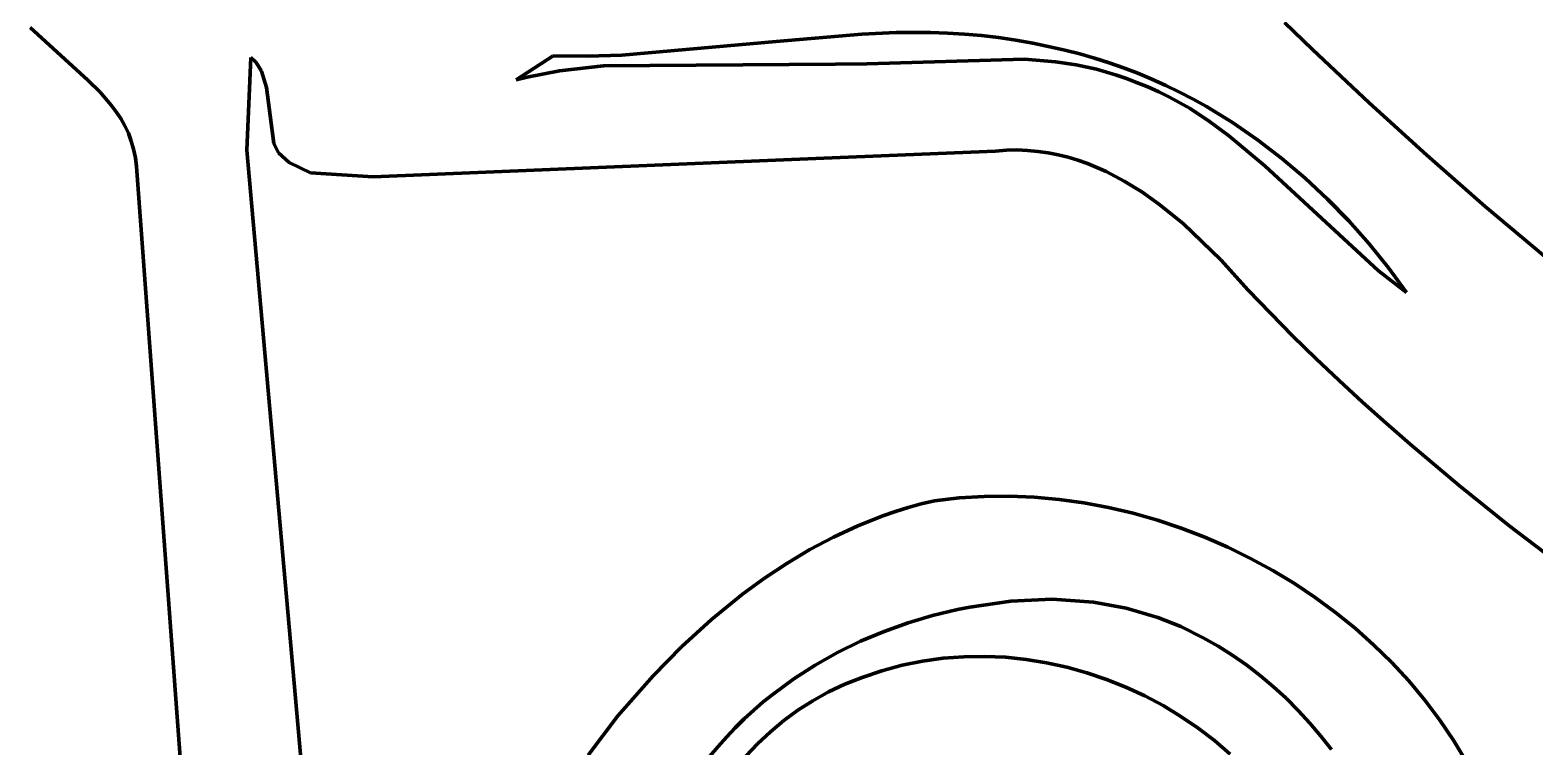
# Model space of a CAD drawing. Header units: millimetres. Extents: x 0 to 14, y 0 to 17.6.
# Drawn here: x 9.274 to 10.448, y 13.577 to 14.136 of the extents above; entities that cross this region are included whole.
import ezdxf

# ---------------------------------------------------------------- set-up
doc = ezdxf.new("R2010")
doc.units = ezdxf.units.MM
doc.layers.add('color#010506ff', color=7, linetype='CONTINUOUS', lineweight=100)
doc.layers.add('color#ffffffff', color=7, linetype='CONTINUOUS', lineweight=100)

msp = doc.modelspace()

# ---------------------------------------------------------------- linework, layer by layer
at = {"layer": 'color#010506ff'}
for p, q in [((9.3193, 14.0969), (9.2741, 14.1379)), ((9.9497, 14.134), (9.923, 14.1329)), ((9.9764, 14.1341), (9.9497, 14.134)), ((9.9897, 14.1336), (9.9764, 14.1341)), ((10.0031, 14.1329), (9.9897, 14.1336)), ((10.2526, 14.142), (10.2744, 14.1208)), ((9.8562, 14.1271), (9.7358, 14.1163)), ((9.923, 14.1329), (9.8562, 14.1271)), ((10.0164, 14.1317), (10.0031, 14.1329)), ((10.0297, 14.1302), (10.0164, 14.1317)), ((10.043, 14.1282), (10.0297, 14.1302)), ((10.0563, 14.1258), (10.043, 14.1282)), ((10.0696, 14.1228), (10.0563, 14.1258)), ((10.0813, 14.1203), (10.0696, 14.1228)), ((9.4464, 14.1147), (9.4431, 14.0422)), ((9.4504, 14.1106), (9.4464, 14.1147)), ((9.4547, 14.1038), (9.4504, 14.1106)), ((9.6823, 14.1159), (9.6533, 14.0972)), ((9.709, 14.1155), (9.6823, 14.1159)), ((9.7358, 14.1163), (9.709, 14.1155)), ((9.9269, 14.1096), (10.0498, 14.1133)), ((10.0498, 14.1133), (10.074, 14.1113)), ((10.074, 14.1113), (10.0901, 14.1089)), ((10.093, 14.1174), (10.0813, 14.1203)), ((10.1045, 14.1141), (10.093, 14.1174)), ((10.1159, 14.1105), (10.1045, 14.1141)), ((10.1271, 14.1066), (10.1159, 14.1105)), ((10.2744, 14.1208), (10.3186, 14.0791)), ((9.4586, 14.0912), (9.4547, 14.1038)), ((9.6533, 14.0972), (9.6618, 14.0993)), ((9.6618, 14.0993), (9.6872, 14.1041)), ((9.6872, 14.1041), (9.7214, 14.108)), ((9.7214, 14.108), (9.9025, 14.1094)), ((9.9025, 14.1094), (9.9269, 14.1096)), ((10.0901, 14.1089), (10.106, 14.1055)), ((10.106, 14.1055), (10.1217, 14.1009)), ((10.1217, 14.1009), (10.1295, 14.0982)), ((10.1382, 14.1023), (10.1271, 14.1066)), ((10.1492, 14.0977), (10.1382, 14.1023)), ((9.3288, 14.0875), (9.3193, 14.0969)), ((9.3374, 14.0775), (9.3288, 14.0875)), ((9.4643, 14.0475), (9.4586, 14.0912)), ((10.1295, 14.0982), (10.1373, 14.0951)), ((10.1373, 14.0951), (10.146, 14.0916)), ((10.146, 14.0916), (10.1546, 14.0878)), ((10.16, 14.0928), (10.1492, 14.0977)), ((10.1546, 14.0878), (10.1629, 14.0837)), ((10.1707, 14.0876), (10.16, 14.0928)), ((10.1813, 14.0821), (10.1707, 14.0876)), ((9.3412, 14.0723), (9.3374, 14.0775)), ((10.1629, 14.0837), (10.171, 14.0793)), ((10.171, 14.0793), (10.179, 14.0747)), ((10.1917, 14.0763), (10.1813, 14.0821)), ((10.2019, 14.0702), (10.1917, 14.0763)), ((10.3186, 14.0791), (10.3636, 14.0383)), ((9.3448, 14.0669), (9.3412, 14.0723)), ((9.348, 14.0613), (9.3448, 14.0669)), ((10.179, 14.0747), (10.1943, 14.0646)), ((10.1943, 14.0646), (10.2091, 14.0537)), ((10.212, 14.0638), (10.2019, 14.0702)), ((10.2316, 14.0503), (10.212, 14.0638)), ((9.3508, 14.0555), (9.348, 14.0613)), ((9.3531, 14.0494), (9.3508, 14.0555)), ((10.2091, 14.0537), (10.2373, 14.03)), ((9.3549, 14.0431), (9.3531, 14.0494)), ((9.3563, 14.0364), (9.3549, 14.0431)), ((9.4431, 14.0422), (9.4876, 13.5414)), ((9.4679, 14.0401), (9.4643, 14.0475)), ((9.4762, 14.0327), (9.4679, 14.0401)), ((10.0273, 14.0416), (9.8933, 14.036)), ((10.0357, 14.0422), (10.0273, 14.0416)), ((10.044, 14.0424), (10.0357, 14.0422)), ((10.0522, 14.0421), (10.044, 14.0424)), ((10.0603, 14.0413), (10.0522, 14.0421)), ((10.0682, 14.0402), (10.0603, 14.0413)), ((10.0761, 14.0386), (10.0682, 14.0402)), ((10.2505, 14.0358), (10.2316, 14.0503)), ((9.3571, 14.0294), (9.3563, 14.0364)), ((9.3964, 13.4977), (9.3571, 14.0294)), ((9.493, 14.0246), (9.4762, 14.0327)), ((9.8933, 14.036), (9.5418, 14.0215)), ((10.0838, 14.0367), (10.0761, 14.0386)), ((10.0914, 14.0344), (10.0838, 14.0367)), ((10.0989, 14.0318), (10.0914, 14.0344)), ((10.1062, 14.0288), (10.0989, 14.0318)), ((10.1135, 14.0255), (10.1062, 14.0288)), ((10.2373, 14.03), (10.3259, 13.9482)), ((10.2687, 14.0204), (10.2505, 14.0358)), ((10.3636, 14.0383), (10.4093, 13.9984)), ((9.5418, 14.0215), (9.493, 14.0246)), ((10.1276, 14.0181), (10.1135, 14.0255)), ((10.1413, 14.0097), (10.1276, 14.0181)), ((10.2862, 14.0041), (10.2687, 14.0204)), ((10.1545, 14.0004), (10.1413, 14.0097)), ((10.1735, 13.985), (10.1545, 14.0004)), ((10.3028, 13.987), (10.2862, 14.0041)), ((10.4093, 13.9984), (10.4557, 13.9592)), ((10.2029, 13.9568), (10.1735, 13.985)), ((10.3187, 13.9691), (10.3028, 13.987)), ((10.3337, 13.9505), (10.3187, 13.9691)), ((10.2244, 13.9331), (10.2029, 13.9568)), ((10.3259, 13.9482), (10.3478, 13.9313)), ((10.3478, 13.9313), (10.3337, 13.9505)), ((10.2417, 13.915), (10.2244, 13.9331)), ((10.2593, 13.8972), (10.2417, 13.915)), ((10.2771, 13.8798), (10.2593, 13.8972)), ((10.2952, 13.8626), (10.2771, 13.8798)), ((10.3135, 13.8457), (10.2952, 13.8626)), ((10.332, 13.8291), (10.3135, 13.8457)), ((10.3508, 13.8127), (10.332, 13.8291)), ((10.389, 13.7806), (10.3508, 13.8127)), ((9.9796, 13.7687), (9.9989, 13.7709)), ((9.9989, 13.7709), (10.0184, 13.772)), ((10.0184, 13.772), (10.0379, 13.7722)), ((10.0379, 13.7722), (10.0573, 13.7714)), ((10.0573, 13.7714), (10.0768, 13.7696)), ((10.0768, 13.7696), (10.0962, 13.767)), ((10.4278, 13.7494), (10.389, 13.7806)), ((9.9393, 13.7568), (9.9492, 13.7602)), ((9.9492, 13.7602), (9.9592, 13.7633)), ((9.9592, 13.7633), (9.9693, 13.7662)), ((9.9693, 13.7662), (9.9796, 13.7687)), ((10.0962, 13.767), (10.1154, 13.7634)), ((10.1154, 13.7634), (10.1345, 13.7589)), ((10.1345, 13.7589), (10.1535, 13.7535)), ((9.9009, 13.7403), (9.9198, 13.7491)), ((9.9198, 13.7491), (9.9393, 13.7568)), ((10.1535, 13.7535), (10.1721, 13.7473)), ((10.1721, 13.7473), (10.1905, 13.7402)), ((10.4872, 13.7039), (10.4278, 13.7494)), ((9.8824, 13.7305), (9.9009, 13.7403)), ((10.1905, 13.7402), (10.2086, 13.7324)), ((9.8644, 13.7198), (9.8824, 13.7305)), ((10.2086, 13.7324), (10.2262, 13.7237)), ((10.2262, 13.7237), (10.2435, 13.7143)), ((9.847, 13.7082), (9.8644, 13.7198)), ((10.2435, 13.7143), (10.2604, 13.7041)), ((9.83, 13.6958), (9.847, 13.7082)), ((10.2604, 13.7041), (10.2767, 13.6931)), ((9.8056, 13.6759), (9.83, 13.6958)), ((10.0391, 13.6904), (10.0073, 13.6856)), ((10.0715, 13.6918), (10.0391, 13.6904)), ((10.1037, 13.6895), (10.0715, 13.6918)), ((10.1291, 13.6848), (10.1037, 13.6895)), ((10.2767, 13.6931), (10.2925, 13.6814)), ((9.7823, 13.6546), (9.8056, 13.6759)), ((9.9782, 13.6791), (9.9591, 13.6734)), ((9.9975, 13.6837), (9.9782, 13.6791)), ((10.0073, 13.6856), (9.9975, 13.6837)), ((10.1538, 13.6776), (10.1291, 13.6848)), ((10.1718, 13.6705), (10.1538, 13.6776)), ((10.2925, 13.6814), (10.3077, 13.6691)), ((9.9403, 13.6667), (9.9219, 13.659)), ((9.9591, 13.6734), (9.9403, 13.6667)), ((10.1893, 13.6618), (10.1718, 13.6705)), ((10.3077, 13.6691), (10.3224, 13.656)), ((9.7601, 13.6321), (9.7823, 13.6546)), ((9.9219, 13.659), (9.904, 13.6502)), ((10.201, 13.6551), (10.1893, 13.6618)), ((10.2123, 13.648), (10.201, 13.6551)), ((10.3224, 13.656), (10.3363, 13.6423)), ((9.904, 13.6502), (9.8866, 13.6404)), ((9.9544, 13.6403), (9.9703, 13.6435)), ((9.9703, 13.6435), (9.9864, 13.6457)), ((9.9864, 13.6457), (10.0026, 13.6469)), ((10.0026, 13.6469), (10.0188, 13.6472)), ((10.0188, 13.6472), (10.035, 13.6465)), ((10.035, 13.6465), (10.0511, 13.6448)), ((10.0511, 13.6448), (10.0671, 13.6422)), ((10.0671, 13.6422), (10.0829, 13.6388)), ((10.2233, 13.6403), (10.2123, 13.648)), ((10.3363, 13.6423), (10.3496, 13.628)), ((9.7326, 13.6008), (9.7601, 13.6321)), ((9.8698, 13.6296), (9.8538, 13.6178)), ((9.8866, 13.6404), (9.8698, 13.6296)), ((9.9097, 13.6254), (9.9231, 13.6306)), ((9.9231, 13.6306), (9.9386, 13.636)), ((9.9386, 13.636), (9.9544, 13.6403)), ((10.0829, 13.6388), (10.0985, 13.6344)), ((10.0985, 13.6344), (10.1139, 13.6292)), ((10.1139, 13.6292), (10.129, 13.6232)), ((10.2339, 13.6321), (10.2233, 13.6403)), ((10.2441, 13.6235), (10.2339, 13.6321)), ((9.8538, 13.6178), (9.8461, 13.6116)), ((9.8847, 13.6126), (9.8969, 13.6194)), ((9.8969, 13.6194), (9.9097, 13.6254)), ((10.129, 13.6232), (10.1437, 13.6164)), ((10.254, 13.6145), (10.2441, 13.6235)), ((10.3496, 13.628), (10.3621, 13.613)), ((9.8461, 13.6116), (9.8386, 13.6051)), ((9.8731, 13.6052), (9.8847, 13.6126)), ((10.1437, 13.6164), (10.158, 13.6088)), ((10.158, 13.6088), (10.1719, 13.6004)), ((10.2634, 13.605), (10.254, 13.6145)), ((10.3621, 13.613), (10.3739, 13.5974)), ((9.7094, 13.5701), (9.7326, 13.6008)), ((9.8313, 13.5984), (9.8242, 13.5914)), ((9.8386, 13.6051), (9.8313, 13.5984)), ((9.8516, 13.5883), (9.862, 13.5971)), ((9.862, 13.5971), (9.8731, 13.6052)), ((10.1719, 13.6004), (10.1852, 13.5913)), ((10.2725, 13.5952), (10.2634, 13.605)), ((10.2811, 13.585), (10.2725, 13.5952)), ((10.3739, 13.5974), (10.3848, 13.5813)), ((9.8174, 13.5842), (9.8108, 13.5768)), ((9.8242, 13.5914), (9.8174, 13.5842)), ((9.8417, 13.579), (9.8516, 13.5883)), ((10.1852, 13.5913), (10.198, 13.5815)), ((10.2893, 13.5744), (10.2811, 13.585)), ((9.8108, 13.5768), (9.8045, 13.5692)), ((9.8324, 13.5692), (9.8417, 13.579)), ((10.198, 13.5815), (10.2102, 13.571)), ((10.3848, 13.5813), (10.3948, 13.5645))]:
    msp.add_line(p, q, dxfattribs=at)
at = {"layer": 'color#ffffffff'}
for p, q in [((9.2741, 14.1379), (9.3193, 14.0969)), ((9.923, 14.1329), (9.9497, 14.134)), ((9.9497, 14.134), (9.9764, 14.1341)), ((9.9764, 14.1341), (9.9897, 14.1336)), ((9.9897, 14.1336), (10.0031, 14.1329)), ((10.2744, 14.1208), (10.2526, 14.142)), ((9.7358, 14.1163), (9.8562, 14.1271)), ((9.8562, 14.1271), (9.923, 14.1329)), ((10.0031, 14.1329), (10.0164, 14.1317)), ((10.0164, 14.1317), (10.0297, 14.1302)), ((10.0297, 14.1302), (10.043, 14.1282)), ((10.043, 14.1282), (10.0563, 14.1258)), ((10.0563, 14.1258), (10.0696, 14.1228)), ((10.0696, 14.1228), (10.0813, 14.1203)), ((9.4431, 14.0422), (9.4464, 14.1147)), ((9.4464, 14.1147), (9.4504, 14.1106)), ((9.4504, 14.1106), (9.4547, 14.1038)), ((9.6533, 14.0972), (9.6823, 14.1159)), ((9.6823, 14.1159), (9.709, 14.1155)), ((9.709, 14.1155), (9.7358, 14.1163)), ((10.0498, 14.1133), (9.9269, 14.1096)), ((10.074, 14.1113), (10.0498, 14.1133)), ((10.0901, 14.1089), (10.074, 14.1113)), ((10.0813, 14.1203), (10.093, 14.1174)), ((10.093, 14.1174), (10.1045, 14.1141)), ((10.1045, 14.1141), (10.1159, 14.1105)), ((10.1159, 14.1105), (10.1271, 14.1066)), ((10.3186, 14.0791), (10.2744, 14.1208)), ((9.4547, 14.1038), (9.4586, 14.0912)), ((9.6618, 14.0993), (9.6533, 14.0972)), ((9.6872, 14.1041), (9.6618, 14.0993)), ((9.7214, 14.108), (9.6872, 14.1041)), ((9.9025, 14.1094), (9.7214, 14.108)), ((9.9269, 14.1096), (9.9025, 14.1094)), ((10.106, 14.1055), (10.0901, 14.1089)), ((10.1217, 14.1009), (10.106, 14.1055)), ((10.1295, 14.0982), (10.1217, 14.1009)), ((10.1271, 14.1066), (10.1382, 14.1023)), ((10.1382, 14.1023), (10.1492, 14.0977)), ((9.3193, 14.0969), (9.3288, 14.0875)), ((9.3288, 14.0875), (9.3374, 14.0775)), ((9.4586, 14.0912), (9.4643, 14.0475)), ((10.1373, 14.0951), (10.1295, 14.0982)), ((10.146, 14.0916), (10.1373, 14.0951)), ((10.1546, 14.0878), (10.146, 14.0916)), ((10.1492, 14.0977), (10.16, 14.0928)), ((10.1629, 14.0837), (10.1546, 14.0878)), ((10.16, 14.0928), (10.1707, 14.0876)), ((10.1707, 14.0876), (10.1813, 14.0821)), ((9.3374, 14.0775), (9.3412, 14.0723)), ((10.171, 14.0793), (10.1629, 14.0837)), ((10.179, 14.0747), (10.171, 14.0793)), ((10.1813, 14.0821), (10.1917, 14.0763)), ((10.1917, 14.0763), (10.2019, 14.0702)), ((10.3636, 14.0383), (10.3186, 14.0791)), ((9.3412, 14.0723), (9.3448, 14.0669)), ((9.3448, 14.0669), (9.348, 14.0613)), ((10.1943, 14.0646), (10.179, 14.0747)), ((10.2091, 14.0537), (10.1943, 14.0646)), ((10.2019, 14.0702), (10.212, 14.0638)), ((10.212, 14.0638), (10.2316, 14.0503)), ((9.348, 14.0613), (9.3508, 14.0555)), ((9.3508, 14.0555), (9.3531, 14.0494)), ((10.2373, 14.03), (10.2091, 14.0537)), ((9.3531, 14.0494), (9.3549, 14.0431)), ((9.3549, 14.0431), (9.3563, 14.0364)), ((9.4876, 13.5414), (9.4431, 14.0422)), ((9.4643, 14.0475), (9.4679, 14.0401)), ((9.4679, 14.0401), (9.4762, 14.0327)), ((9.8933, 14.036), (10.0273, 14.0416)), ((10.0273, 14.0416), (10.0357, 14.0422)), ((10.0357, 14.0422), (10.044, 14.0424)), ((10.044, 14.0424), (10.0522, 14.0421)), ((10.0522, 14.0421), (10.0603, 14.0413)), ((10.0603, 14.0413), (10.0682, 14.0402)), ((10.0682, 14.0402), (10.0761, 14.0386)), ((10.2316, 14.0503), (10.2505, 14.0358)), ((9.3563, 14.0364), (9.3571, 14.0294)), ((9.3571, 14.0294), (9.3964, 13.4977)), ((9.4762, 14.0327), (9.493, 14.0246)), ((9.5418, 14.0215), (9.8933, 14.036)), ((10.0761, 14.0386), (10.0838, 14.0367)), ((10.0838, 14.0367), (10.0914, 14.0344)), ((10.0914, 14.0344), (10.0989, 14.0318)), ((10.0989, 14.0318), (10.1062, 14.0288)), ((10.1062, 14.0288), (10.1135, 14.0255)), ((10.3259, 13.9482), (10.2373, 14.03)), ((10.2505, 14.0358), (10.2687, 14.0204)), ((10.4093, 13.9984), (10.3636, 14.0383)), ((9.493, 14.0246), (9.5418, 14.0215)), ((10.1135, 14.0255), (10.1276, 14.0181)), ((10.1276, 14.0181), (10.1413, 14.0097)), ((10.2687, 14.0204), (10.2862, 14.0041)), ((10.1413, 14.0097), (10.1545, 14.0004)), ((10.1545, 14.0004), (10.1735, 13.985)), ((10.2862, 14.0041), (10.3028, 13.987)), ((10.4557, 13.9592), (10.4093, 13.9984)), ((10.1735, 13.985), (10.2029, 13.9568)), ((10.3028, 13.987), (10.3187, 13.9691)), ((10.3187, 13.9691), (10.3337, 13.9505)), ((10.2029, 13.9568), (10.2244, 13.9331)), ((10.3478, 13.9313), (10.3259, 13.9482)), ((10.3337, 13.9505), (10.3478, 13.9313)), ((10.2244, 13.9331), (10.2417, 13.915)), ((10.2417, 13.915), (10.2593, 13.8972)), ((10.2593, 13.8972), (10.2771, 13.8798)), ((10.2771, 13.8798), (10.2952, 13.8626)), ((10.2952, 13.8626), (10.3135, 13.8457)), ((10.3135, 13.8457), (10.332, 13.8291)), ((10.332, 13.8291), (10.3508, 13.8127)), ((10.3508, 13.8127), (10.389, 13.7806)), ((9.9989, 13.7709), (9.9796, 13.7687)), ((10.0184, 13.772), (9.9989, 13.7709)), ((10.0379, 13.7722), (10.0184, 13.772)), ((10.0573, 13.7714), (10.0379, 13.7722)), ((10.0768, 13.7696), (10.0573, 13.7714)), ((10.0962, 13.767), (10.0768, 13.7696)), ((10.389, 13.7806), (10.4278, 13.7494)), ((9.9492, 13.7602), (9.9393, 13.7568)), ((9.9592, 13.7633), (9.9492, 13.7602)), ((9.9693, 13.7662), (9.9592, 13.7633)), ((9.9796, 13.7687), (9.9693, 13.7662)), ((10.1154, 13.7634), (10.0962, 13.767)), ((10.1345, 13.7589), (10.1154, 13.7634)), ((10.1535, 13.7535), (10.1345, 13.7589)), ((9.9198, 13.7491), (9.9009, 13.7403)), ((9.9393, 13.7568), (9.9198, 13.7491)), ((10.1721, 13.7473), (10.1535, 13.7535)), ((10.1905, 13.7402), (10.1721, 13.7473)), ((10.4278, 13.7494), (10.4872, 13.7039)), ((9.9009, 13.7403), (9.8824, 13.7305)), ((10.2086, 13.7324), (10.1905, 13.7402)), ((9.8824, 13.7305), (9.8644, 13.7198)), ((10.2262, 13.7237), (10.2086, 13.7324)), ((10.2435, 13.7143), (10.2262, 13.7237)), ((9.8644, 13.7198), (9.847, 13.7082)), ((10.2604, 13.7041), (10.2435, 13.7143)), ((9.847, 13.7082), (9.83, 13.6958)), ((10.2767, 13.6931), (10.2604, 13.7041)), ((9.83, 13.6958), (9.8056, 13.6759)), ((10.0073, 13.6856), (10.0391, 13.6904)), ((10.0391, 13.6904), (10.0715, 13.6918)), ((10.0715, 13.6918), (10.1037, 13.6895)), ((10.1037, 13.6895), (10.1291, 13.6848)), ((10.2925, 13.6814), (10.2767, 13.6931)), ((9.8056, 13.6759), (9.7823, 13.6546)), ((9.9591, 13.6734), (9.9782, 13.6791)), ((9.9782, 13.6791), (9.9975, 13.6837)), ((9.9975, 13.6837), (10.0073, 13.6856)), ((10.1291, 13.6848), (10.1538, 13.6776)), ((10.1538, 13.6776), (10.1718, 13.6705)), ((10.3077, 13.6691), (10.2925, 13.6814)), ((9.9219, 13.659), (9.9403, 13.6667)), ((9.9403, 13.6667), (9.9591, 13.6734)), ((10.1718, 13.6705), (10.1893, 13.6618)), ((10.3224, 13.656), (10.3077, 13.6691)), ((9.7823, 13.6546), (9.7601, 13.6321)), ((9.904, 13.6502), (9.9219, 13.659)), ((10.1893, 13.6618), (10.201, 13.6551)), ((10.201, 13.6551), (10.2123, 13.648)), ((10.3363, 13.6423), (10.3224, 13.656)), ((9.8866, 13.6404), (9.904, 13.6502)), ((9.9703, 13.6435), (9.9544, 13.6403)), ((9.9864, 13.6457), (9.9703, 13.6435)), ((10.0026, 13.6469), (9.9864, 13.6457)), ((10.0188, 13.6472), (10.0026, 13.6469)), ((10.035, 13.6465), (10.0188, 13.6472)), ((10.0511, 13.6448), (10.035, 13.6465)), ((10.0671, 13.6422), (10.0511, 13.6448)), ((10.0829, 13.6388), (10.0671, 13.6422)), ((10.2123, 13.648), (10.2233, 13.6403)), ((10.3496, 13.628), (10.3363, 13.6423)), ((9.7601, 13.6321), (9.7326, 13.6008)), ((9.8538, 13.6178), (9.8698, 13.6296)), ((9.8698, 13.6296), (9.8866, 13.6404)), ((9.9231, 13.6306), (9.9097, 13.6254)), ((9.9386, 13.636), (9.9231, 13.6306)), ((9.9544, 13.6403), (9.9386, 13.636)), ((10.0985, 13.6344), (10.0829, 13.6388)), ((10.1139, 13.6292), (10.0985, 13.6344)), ((10.129, 13.6232), (10.1139, 13.6292)), ((10.2233, 13.6403), (10.2339, 13.6321)), ((10.2339, 13.6321), (10.2441, 13.6235)), ((9.8461, 13.6116), (9.8538, 13.6178)), ((9.8969, 13.6194), (9.8847, 13.6126)), ((9.9097, 13.6254), (9.8969, 13.6194)), ((10.1437, 13.6164), (10.129, 13.6232)), ((10.2441, 13.6235), (10.254, 13.6145)), ((10.3621, 13.613), (10.3496, 13.628)), ((9.8386, 13.6051), (9.8461, 13.6116)), ((9.8847, 13.6126), (9.8731, 13.6052)), ((10.158, 13.6088), (10.1437, 13.6164)), ((10.1719, 13.6004), (10.158, 13.6088)), ((10.254, 13.6145), (10.2634, 13.605)), ((10.3739, 13.5974), (10.3621, 13.613)), ((9.7326, 13.6008), (9.7094, 13.5701)), ((9.8242, 13.5914), (9.8313, 13.5984)), ((9.8313, 13.5984), (9.8386, 13.6051)), ((9.862, 13.5971), (9.8516, 13.5883)), ((9.8731, 13.6052), (9.862, 13.5971)), ((10.1852, 13.5913), (10.1719, 13.6004)), ((10.2634, 13.605), (10.2725, 13.5952)), ((10.2725, 13.5952), (10.2811, 13.585)), ((10.3848, 13.5813), (10.3739, 13.5974)), ((9.8108, 13.5768), (9.8174, 13.5842)), ((9.8174, 13.5842), (9.8242, 13.5914)), ((9.8516, 13.5883), (9.8417, 13.579)), ((10.198, 13.5815), (10.1852, 13.5913)), ((10.2811, 13.585), (10.2893, 13.5744)), ((9.8045, 13.5692), (9.8108, 13.5768)), ((9.8417, 13.579), (9.8324, 13.5692)), ((10.2102, 13.571), (10.198, 13.5815)), ((10.3948, 13.5645), (10.3848, 13.5813))]:
    msp.add_line(p, q, dxfattribs=at)

doc.saveas('drawing.dxf')
